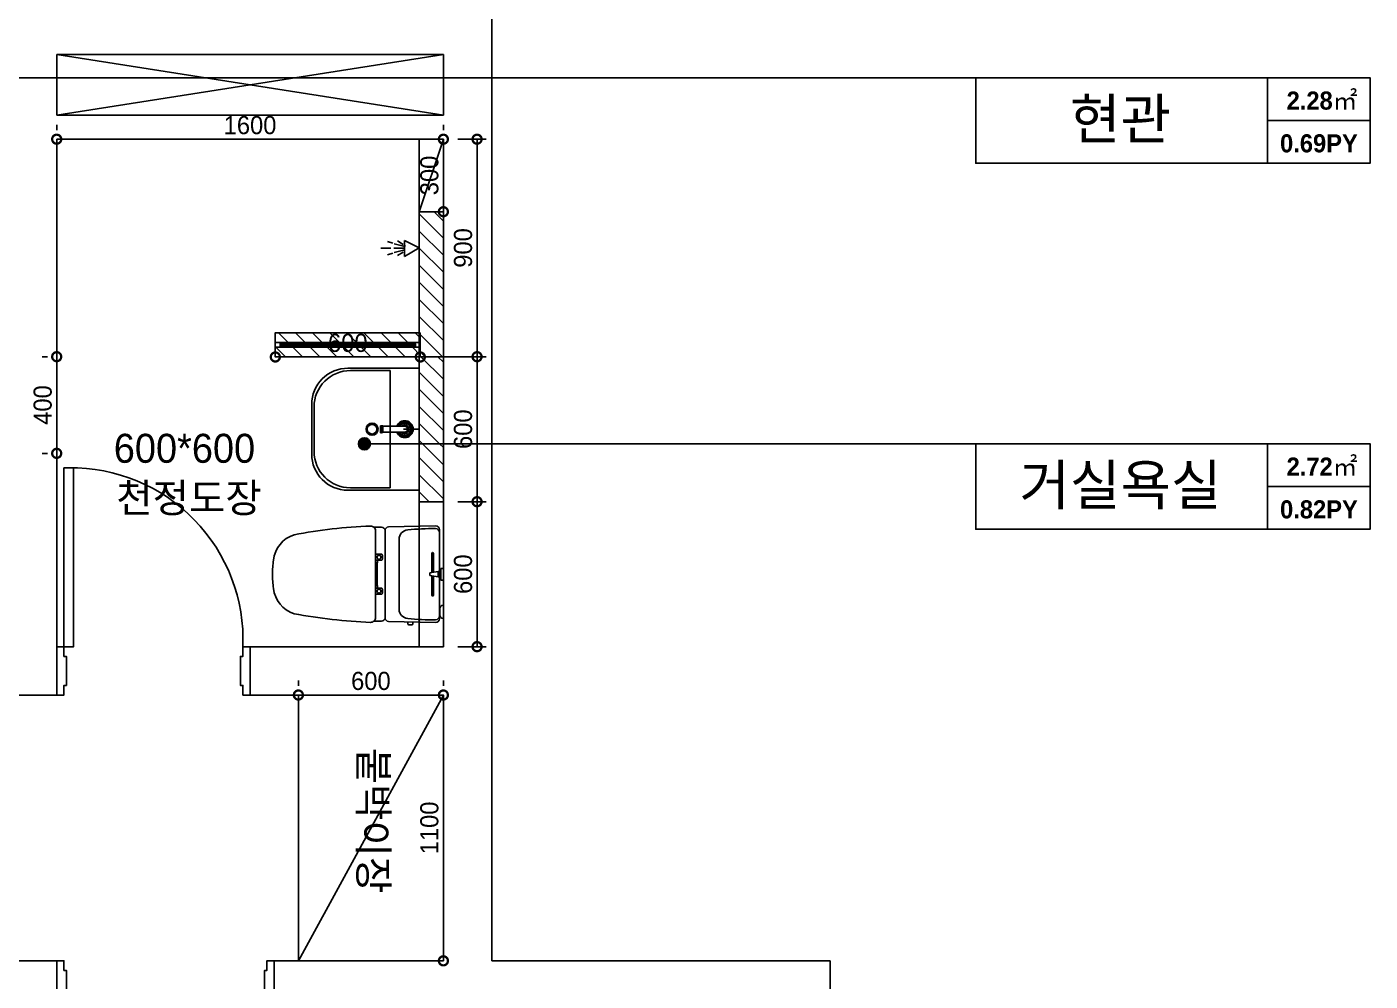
# Model space of a CAD drawing. Header units: inches. Extents: x -63256 to 33689, y -34490 to 100230.
# Drawn here: x -18937 to -13378, y 6450 to 10399 of the extents above; entities that cross this region are included whole.
import ezdxf
from ezdxf.enums import TextEntityAlignment as Align

# ---------------------------------------------------------------- set-up
doc = ezdxf.new("R2010")
doc.units = ezdxf.units.IN
doc.header["$LTSCALE"] = 100
doc.header["$MEASUREMENT"] = 0
doc.linetypes.add('HIDDEN', pattern=[0.375, 0.25, -0.125])
for name, color, linetype in [('0-ELC TEXT', 7, 'Continuous'), ('03-TEXT', 3, 'Continuous'), ('03-WAL NEW', 3, 'Continuous'), ('06-FUR', 6, 'Continuous'), ('07-DIM WAL', 5, 'Continuous'), ('BATH', 5, 'Continuous'), ('CO-BATH', 6, 'Continuous'), ('CO-DO-FR', 7, 'Continuous'), ('CO-DOOR', 8, 'Continuous'), ('FIN', 2, 'Continuous'), ('HL', 6, 'HIDDEN'), ('TOILET-1', 6, 'Continuous'), ('도면층2', 2, 'Continuous'), ('욕실마감선', 4, 'Continuous')]:
    doc.layers.add(name, color=color, linetype=linetype)
doc.styles.add('넥슨고딕', font='')
doc.styles.add('스타일1', font='')
doc.styles.add('코레일둥고', font='')
doc.styles.get('넥슨고딕').set_extended_font_data('NEXON Lv1 Gothic Bold', bold=True)
doc.styles.get('스타일1').set_extended_font_data('HYwulM')
doc.styles.get('코레일둥고').set_extended_font_data('Korail Round Gothic Medium')
doc.dimstyles.new('30', dxfattribs={"dimscale": 30, "dimtxt": 2.5, "dimasz": 2.5, "dimexe": 1.25, "dimexo": 2, "dimtad": 1, "dimdec": 0, "dimtxsty": '스타일1', "dimblk": 'DOTSMALL', "dimcen": 2.5, "dimclrd": 1, "dimclre": 1, "dimclrt": 2, "dimadec": 0, "dimazin": 0, "dimtfac": 1, "dimtix": 1, "dimtmove": 0, "dimatfit": 3, "dimldrblk": 'DOTSMALL', "dimfxl": 1.25, "dimarcsym": 0})
pattern_1 = [(135, (72584.06, -222330.68), (-35.355339, -35.355339), [])]
pattern_2 = [(135, (0, 0), (-35.35534, -35.35534), [])]
pattern_3 = [(315, (-117405.856, 239386.757), (35.355339, 35.355339), [])]

# ---------------------------------------------------------------- blocks, each defined once
blk = doc.blocks.new('vuidauseh')
at = {"color": 1}
for p, q in [((-46294.5, 10033.6), (-44694.5, 10283.6)), ((-44694.5, 10033.6), (-46294.5, 10283.6))]:
    blk.add_line(p, q, dxfattribs=at)
at = {"layer": '도면층2'}
for p, q in [((-44494.5, 10583.6), (-44494.5, 6533.6)), ((-46294.5, 10033.6), (-46294.5, 10283.6)), ((-46294.5, 10283.6), (-44694.5, 10283.6)), ((-44694.5, 10283.6), (-44694.5, 10033.6)), ((-46294.5, 10033.6), (-44694.5, 10033.6)), ((-46294.5, 7833.6), (-46294.5, 9933.6)), ((-46294.5, 9933.6), (-44694.5, 9933.6)), ((-44694.5, 9933.6), (-44694.5, 7833.6)), ((-46294.5, 7833.6), (-46294.5, 7633.6)), ((-44694.5, 7833.6), (-45494.3, 7833.6)), ((-45494.3, 7833.6), (-45494.3, 7633.6)), ((-46294.5, 7633.6), (-46494.5, 7633.6)), ((-44694.5, 7633.6), (-45494.3, 7633.6)), ((-44694.5, 7633.6), (-44694.5, 6533.6)), ((-46494.5, 6533.6), (-46294.5, 6533.6)), ((-46294.5, 6333.6), (-46294.5, 6533.6)), ((-45394.5, 6533.6), (-44694.5, 6533.6)), ((-45394.5, 6333.6), (-45394.5, 6533.6)), ((-44494.5, 6533.6), (-43094.5, 6533.6)), ((-43094.5, 6533.6), (-43094.5, 3083.6))]:
    blk.add_line(p, q, dxfattribs=at)
blk = doc.blocks.new('_DOTSMALL')
at = {"color": 0, "linetype": 'ByBlock', "const_width": 0.5}
blk.add_lwpolyline([(-0.0625, 0, 1), (0.0625, 0, 1)], format="xyb", close=True, dxfattribs=at)
blk = doc.blocks.new('*D33')
at = {"layer": '07-DIM WAL', "color": 1, "lineweight": -2, "transparency": 16777216}
for p, q in [((-17813.2, 7693.6), (-17813.2, 7671.1)), ((-17213.2, 7693.6), (-17213.2, 7671.1)), ((-17813.2, 7633.6), (-17213.2, 7633.6))]:
    blk.add_line(p, q, dxfattribs=at)
at = {"layer": 'Defpoints', "color": 0, "transparency": 16777216}
for p in [(-17813.2, 7633.6), (-17213.2, 7633.6), (-17213.2, 7633.6)]:
    blk.add_point(p, dxfattribs=at)
at = {"layer": '07-DIM WAL', "color": 1, "lineweight": -2, "transparency": 16777216, "xscale": 75, "yscale": 75, "zscale": 75, "rotation": 180}
blk.add_blockref('_DOTSMALL', (-17813.2, 7633.6), dxfattribs=at)
at = {"layer": '07-DIM WAL', "color": 1, "lineweight": -2, "transparency": 16777216, "xscale": 75, "yscale": 75, "zscale": 75}
blk.add_blockref('_DOTSMALL', (-17213.2, 7633.6), dxfattribs=at)
at = {"layer": '07-DIM WAL', "color": 2, "transparency": 16777216, "insert": (-17513.2, 7691.4), "char_height": 75, "attachment_point": 5, "style": '스타일1'}
blk.add_mtext('600', dxfattribs=at)
blk = doc.blocks.new('*D34')
at = {"layer": '07-DIM WAL', "color": 1, "lineweight": -2, "transparency": 16777216}
for p, q in [((-17273.2, 7633.6), (-17250.7, 7633.6)), ((-17213.2, 7633.6), (-17213.2, 6533.6)), ((-17273.2, 6533.6), (-17250.7, 6533.6))]:
    blk.add_line(p, q, dxfattribs=at)
at = {"layer": 'Defpoints', "color": 0, "transparency": 16777216}
for p in [(-17213.2, 7633.6), (-17213.2, 6533.6), (-17213.2, 6533.6)]:
    blk.add_point(p, dxfattribs=at)
at = {"layer": '07-DIM WAL', "color": 1, "lineweight": -2, "transparency": 16777216, "xscale": 75, "yscale": 75, "zscale": 75}
for p, rotation in [((-17213.2, 7633.6), 90), ((-17213.2, 6533.6), 270)]:
    blk.add_blockref('_DOTSMALL', p, dxfattribs=dict(at, rotation=rotation))
at = {"layer": '07-DIM WAL', "color": 2, "transparency": 16777216, "insert": (-17270.9, 7083.6), "char_height": 75, "attachment_point": 5, "rotation": 90, "style": '스타일1'}
blk.add_mtext('1100', dxfattribs=at)
blk = doc.blocks.new('A$C4B2D31F0')
at = {"layer": 'FIN', "color": 4}
for p, q in [((185, 690.9), (20.4, 690.9)), ((37.2, 692.3), (24.7, 692.3)), ((37.2, 692.3), (49.7, 692.3)), ((200.9, 690.9), (365.5, 690.9)), ((47.7, 523.7), (192.9, 523.7)), ((338.2, 523.7), (192.9, 523.7)), ((12.6, 465.9), (192.9, 465.9)), ((373.3, 465.9), (192.9, 465.9)), ((192.9, 426.6), (13.7, 426.6)), ((192.9, 426.6), (372.2, 426.6))]:
    blk.add_line(p, q, dxfattribs=at)
for points in [[(20.4, 690.9), (7.9, 690.9, 0.421209), (-7.1, 675.5), (-2.4, 480.5, 0.001659)], [(365.5, 690.9), (378, 690.9, -0.421209), (392.9, 675.5), (388.3, 480.5, -0.001659)], [(12.6, 465.9, 0.371724), (-1.8, 451.2, 0.003515), (-1, 420.3, 0.320541)], [(373.3, 465.9, -0.371724), (387.7, 451.2, -0.003515), (386.9, 420.3, -0.320541)]]:
    blk.add_lwpolyline(points, format="xyb", dxfattribs=at)
for centre, radius, start, end in [((1004.3, 663.1), 1000, 179.3116, 185.9437), ((20.4, 674.9), 16, 90, 179.3116), ((24.7, 707.3), 15, 180, 270), ((49.7, 707.3), 15, 270, 0), ((365.5, 674.9), 16, 0.6884, 90), ((-618.4, 663.1), 1000, 354.0563, 0.6884), ((49.4, 563.7), 40, 185.9437, 267.5129), ((336.5, 563.7), 40, 272.4871, 354.0563), ((12.6, 480.9), 15, 181.3651, 270), ((373.3, 480.9), 15, 270, 358.6349), ((13.7, 406.6), 20, 90, 182.3333), ((2197.7, 495.6), 2205.9, 182.3333, 190.6081), ((-1811.8, 495.6), 2205.9, 349.3919, 357.6667), ((372.2, 406.6), 20, 357.6667, 90), ((148.7, 128.9), 125.5, 198.2964, 263.4241), ((237.2, 128.9), 125.5, 276.5759, 341.7036), ((192.9, 405.9), 405.9, 261.6993, 270), ((192.9, 405.9), 405.9, 270, 278.3007)]:
    blk.add_arc(centre, radius, start, end, dxfattribs=at)
at = {"layer": 'HL', "linetype": 'Continuous'}
for p, q in [((168.9, 697.3), (168.9, 707.3)), ((168.9, 697.3), (216.9, 697.3)), ((186, 692.5), (180.6, 697.3)), ((181.6, 685.5), (186, 692.5)), ((187, 651.2), (181.6, 685.5)), ((181.6, 685.5), (204.3, 685.5)), ((186, 692.5), (199.9, 692.5)), ((198.9, 651.2), (204.3, 685.5)), ((199.9, 692.5), (205.3, 697.3)), ((204.3, 685.5), (199.9, 692.5)), ((216.9, 697.3), (216.9, 707.3)), ((106.4, 666.3), (184.4, 666.3)), ((106.4, 659.3), (185.5, 659.3)), ((187, 651.2), (198.9, 651.2)), ((200.4, 659.3), (279.4, 659.3)), ((201.4, 666.3), (279.4, 666.3)), ((-16, 576.9), (-16, 564.8)), ((-12, 580.9), (-4.8, 580.9)), ((-12, 560.8), (-4.3, 560.8)), ((192.9, 433.7), (146.6, 433.7)), ((192.9, 433.7), (239.3, 433.7))]:
    blk.add_line(p, q, dxfattribs=at)
for points in [[(110.4, 426.6), (110.4, 450.8, -0.414214), (114.4, 454.8), (130.9, 454.8, -0.414214), (134.9, 450.8), (134.9, 435.2), (134.9, 426.6)], [(275.5, 426.6), (275.5, 450.8, 0.414214), (271.5, 454.8), (255, 454.8, 0.414214), (251, 450.8), (251, 435.2), (251, 426.6)], [(134.9, 435.2), (144.6, 435.2, -0.414214), (146.6, 433.2), (146.6, 426.6)], [(251, 435.2), (241.3, 435.2, 0.414214), (239.3, 433.2), (239.3, 426.6)]]:
    blk.add_lwpolyline(points, format="xyb", dxfattribs=at)
for centre in [(122.9, 440.9), (262.9, 440.9)]:
    blk.add_circle(centre, 8, dxfattribs=at)
for centre, radius, start, end in [((106.4, 662.8), 3.5, 90, 270), ((279.4, 662.8), 3.5, 270, 90), ((-12, 576.9), 4, 90, 180), ((-12, 564.8), 4, 180, 270)]:
    blk.add_arc(centre, radius, start, end, dxfattribs=at)
blk = doc.blocks.new('B-003')
blk.add_line((0, 0), (0, -65))
at = {"layer": 'CO-BATH'}
for p, q in [((-252.5, 0), (-252.5, -295)), ((252.5, 0), (-252.5, 0)), ((252.5, -295), (252.5, 0)), ((-102.5, -445), (102.5, -445))]:
    blk.add_line(p, q, dxfattribs=at)
at = {"layer": 'CO-BATH', "color": 8}
for p, q in [((-12.5, -60), (-12.5, -150.5)), ((12.5, -60), (12.5, -150.5)), ((-242.5, -120), (-242.5, -285)), ((242.5, -120), (-242.5, -120)), ((-14.5, -155.5), (-14.5, -160.5)), ((-14.5, -160.5), (14.5, -160.5)), ((-13.5, -150.5), (-13.5, -155.5)), ((13.5, -150.5), (13.5, -155.5)), ((14.5, -155.5), (14.5, -160.5)), ((242.5, -285), (242.5, -120)), ((-92.5, -435), (92.5, -435))]:
    blk.add_line(p, q, dxfattribs=at)
at = {"layer": 'CO-BATH', "color": 251}
for p, q in [((-14.5, -155.5), (14.5, -155.5)), ((-13.5, -150.5), (13.5, -150.5))]:
    blk.add_line(p, q, dxfattribs=at)
at = {"layer": 'CO-BATH', "color": 8}
blk.add_circle((0, -195), 25, dxfattribs=at)
at = {"layer": 'CO-BATH', "color": 251}
blk.add_circle((0, -195), 20, dxfattribs=at)
at = {"layer": 'CO-BATH', "color": 8}
for centre, radius, start, end in [((0, -60), 35, 290.9248, 249.0751), ((0, -60), 12.5, 360, 180), ((-92.5, -285), 150, 180, 270), ((92.5, -285), 150, 270, 0)]:
    blk.add_arc(centre, radius, start, end, dxfattribs=at)
at = {"layer": 'CO-BATH', "color": 251}
for radius, start, end in [(30, 294.6243, 245.3757), (25, 300, 240), (18, 313.9829, 226.017)]:
    blk.add_arc((0, -60), radius, start, end, dxfattribs=at)
at = {"layer": 'CO-BATH'}
for centre, start, end in [((-102.5, -295), 180, 270), ((102.5, -295), 270, 0)]:
    blk.add_arc(centre, 150, start, end, dxfattribs=at)
blk = doc.blocks.new('*D55')
at = {"layer": '07-DIM WAL', "color": 1, "lineweight": -2, "transparency": 16777216}
for p, q in [((-18813.2, 9993.6), (-18813.2, 9971.1)), ((-17213.2, 9993.6), (-17213.2, 9971.1)), ((-18813.2, 9933.6), (-17213.2, 9933.6))]:
    blk.add_line(p, q, dxfattribs=at)
at = {"layer": 'Defpoints', "color": 0, "transparency": 16777216}
for p in [(-18813.2, 9933.6), (-17213.2, 9933.6), (-17213.2, 9933.6)]:
    blk.add_point(p, dxfattribs=at)
at = {"layer": '07-DIM WAL', "color": 1, "lineweight": -2, "transparency": 16777216, "xscale": 75, "yscale": 75, "zscale": 75, "rotation": 180}
blk.add_blockref('_DOTSMALL', (-18813.2, 9933.6), dxfattribs=at)
at = {"layer": '07-DIM WAL', "color": 1, "lineweight": -2, "transparency": 16777216, "xscale": 75, "yscale": 75, "zscale": 75}
blk.add_blockref('_DOTSMALL', (-17213.2, 9933.6), dxfattribs=at)
at = {"layer": '07-DIM WAL', "color": 2, "transparency": 16777216, "insert": (-18013.2, 9991.4), "char_height": 75, "attachment_point": 5, "style": '스타일1'}
blk.add_mtext('1600', dxfattribs=at)
blk = doc.blocks.new('*D70')
at = {"layer": '07-DIM WAL', "color": 1, "lineweight": -2, "transparency": 16777216}
for p, q in [((-17153.2, 9933.6), (-17036.3, 9933.6)), ((-17073.8, 9933.6), (-17073.8, 9033.6)), ((-17253.2, 9033.6), (-17036.3, 9033.6))]:
    blk.add_line(p, q, dxfattribs=at)
at = {"layer": 'Defpoints', "color": 0, "transparency": 16777216}
for p in [(-17213.2, 9933.6), (-17313.2, 9033.6), (-17073.8, 9033.6)]:
    blk.add_point(p, dxfattribs=at)
at = {"layer": '07-DIM WAL', "color": 1, "lineweight": -2, "transparency": 16777216, "xscale": 75, "yscale": 75, "zscale": 75}
for p, rotation in [((-17073.8, 9933.6), 90), ((-17073.8, 9033.6), 270)]:
    blk.add_blockref('_DOTSMALL', p, dxfattribs=dict(at, rotation=rotation))
at = {"layer": '07-DIM WAL', "color": 2, "transparency": 16777216, "insert": (-17131.6, 9483.6), "char_height": 75, "attachment_point": 5, "rotation": 90, "style": '스타일1'}
blk.add_mtext('900', dxfattribs=at)
blk = doc.blocks.new('*D71')
at = {"layer": '07-DIM WAL', "color": 1, "lineweight": -2, "transparency": 16777216}
for p, q in [((-17153.2, 9033.6), (-17036.3, 9033.6)), ((-17073.8, 9033.6), (-17073.8, 8433.6)), ((-17153.2, 8433.6), (-17036.3, 8433.6))]:
    blk.add_line(p, q, dxfattribs=at)
at = {"layer": 'Defpoints', "color": 0, "transparency": 16777216}
for p in [(-17213.2, 9033.6), (-17213.2, 8433.6), (-17073.8, 8433.6)]:
    blk.add_point(p, dxfattribs=at)
at = {"layer": '07-DIM WAL', "color": 1, "lineweight": -2, "transparency": 16777216, "xscale": 75, "yscale": 75, "zscale": 75}
for p, rotation in [((-17073.8, 9033.6), 90), ((-17073.8, 8433.6), 270)]:
    blk.add_blockref('_DOTSMALL', p, dxfattribs=dict(at, rotation=rotation))
at = {"layer": '07-DIM WAL', "color": 2, "transparency": 16777216, "insert": (-17131.6, 8733.6), "char_height": 75, "attachment_point": 5, "rotation": 90, "style": '스타일1'}
blk.add_mtext('600', dxfattribs=at)
blk = doc.blocks.new('*D72')
at = {"layer": '07-DIM WAL', "color": 1, "lineweight": -2, "transparency": 16777216}
for p, q in [((-17153.2, 8433.6), (-17036.3, 8433.6)), ((-17073.8, 8433.6), (-17073.8, 7833.6)), ((-17153.2, 7833.6), (-17036.3, 7833.6))]:
    blk.add_line(p, q, dxfattribs=at)
at = {"layer": 'Defpoints', "color": 0, "transparency": 16777216}
for p in [(-17213.2, 8433.6), (-17213.2, 7833.6), (-17073.8, 7833.6)]:
    blk.add_point(p, dxfattribs=at)
at = {"layer": '07-DIM WAL', "color": 1, "lineweight": -2, "transparency": 16777216, "xscale": 75, "yscale": 75, "zscale": 75}
for p, rotation in [((-17073.8, 8433.6), 90), ((-17073.8, 7833.6), 270)]:
    blk.add_blockref('_DOTSMALL', p, dxfattribs=dict(at, rotation=rotation))
at = {"layer": '07-DIM WAL', "color": 2, "transparency": 16777216, "insert": (-17131.6, 8133.6), "char_height": 75, "attachment_point": 5, "rotation": 90, "style": '스타일1'}
blk.add_mtext('600', dxfattribs=at)
blk = doc.blocks.new('AC-8')
at = {"layer": 'BATH'}
for p, q in [((-50.8, 54), (-0.1, 142.7)), ((-0.1, 142.7), (45.4, 54)), ((45.4, 54), (-50.8, 54)), ((-24.7, 46.5), (-46.3, 12.2)), ((-13.5, 47.3), (-27.7, -7.9)), ((-1.6, 49.5), (-1.6, -10.8)), ((10.4, 47.3), (24.5, -7.9)), ((21.6, 46.5), (43.2, 12.2)), ((-31.4, -16.2), (-41.1, -49)), ((-1.6, -27.3), (-1.6, -88.5)), ((28.3, -16.2), (38, -49))]:
    blk.add_line(p, q, dxfattribs=at)
blk = doc.blocks.new('A$C1AC25B95')
at = {"layer": '욕실마감선', "color": 8}
for p, q in [((28.3, 72.3), (28.3, 75)), ((53.3, 73.7), (53.3, 75))]:
    blk.add_line(p, q, dxfattribs=at)
at = {"layer": 'TOILET-1', "linetype": 'Continuous', "xscale": 0.873786407766195, "yscale": 0.873786407766195, "zscale": 0.873786407766195, "rotation": 180}
blk.add_blockref('AC-8', (39.7, 124.7), dxfattribs=at)
blk = doc.blocks.new('*D150')
at = {"layer": '07-DIM WAL', "color": 1, "lineweight": -2, "transparency": 16777216}
for p, q in [((-17273.2, 9933.6), (-17250.7, 9933.6)), ((-17213.2, 9933.6), (-17213.2, 9633.6)), ((-17273.2, 9633.6), (-17250.7, 9633.6))]:
    blk.add_line(p, q, dxfattribs=at)
at = {"layer": 'Defpoints', "color": 0, "transparency": 16777216}
for p in [(-17213.2, 9933.6), (-17213.2, 9633.6), (-17213.2, 9633.6)]:
    blk.add_point(p, dxfattribs=at)
at = {"layer": '07-DIM WAL', "color": 1, "lineweight": -2, "transparency": 16777216, "xscale": 75, "yscale": 75, "zscale": 75}
for p, rotation in [((-17213.2, 9933.6), 90), ((-17213.2, 9633.6), 270)]:
    blk.add_blockref('_DOTSMALL', p, dxfattribs=dict(at, rotation=rotation))
at = {"layer": '07-DIM WAL', "color": 2, "transparency": 16777216, "insert": (-17270.9, 9783.6), "char_height": 75, "attachment_point": 5, "rotation": 90, "style": '스타일1'}
blk.add_mtext('300', dxfattribs=at)
blk = doc.blocks.new('*D151')
at = {"layer": '07-DIM WAL', "color": 1, "lineweight": -2, "transparency": 16777216}
for p, q in [((-18873.2, 9033.6), (-18850.7, 9033.6)), ((-18813.2, 9033.6), (-18813.2, 8633.6)), ((-18873.2, 8633.6), (-18850.7, 8633.6))]:
    blk.add_line(p, q, dxfattribs=at)
at = {"layer": 'Defpoints', "color": 0, "transparency": 16777216}
for p in [(-18813.2, 9033.6), (-18813.2, 8633.6), (-18813.2, 8633.6)]:
    blk.add_point(p, dxfattribs=at)
at = {"layer": '07-DIM WAL', "color": 1, "lineweight": -2, "transparency": 16777216, "xscale": 75, "yscale": 75, "zscale": 75}
for p, rotation in [((-18813.2, 9033.6), 90), ((-18813.2, 8633.6), 270)]:
    blk.add_blockref('_DOTSMALL', p, dxfattribs=dict(at, rotation=rotation))
at = {"layer": '07-DIM WAL', "color": 2, "transparency": 16777216, "insert": (-18870.9, 8833.6), "char_height": 75, "attachment_point": 5, "rotation": 90, "style": '스타일1'}
blk.add_mtext('400', dxfattribs=at)
blk = doc.blocks.new('*D228')
at = {"layer": '07-DIM WAL', "color": 1, "lineweight": -2, "transparency": 16777216}
for p, q in [((-17908.6, 9092.5), (-17908.6, 9070)), ((-17308.6, 9092.5), (-17308.6, 9070)), ((-17308.6, 9032.5), (-17908.6, 9032.5))]:
    blk.add_line(p, q, dxfattribs=at)
at = {"layer": 'Defpoints', "color": 0, "transparency": 16777216}
for p in [(-17908.6, 9032.5), (-17908.6, 9032.5), (-17308.6, 9032.5)]:
    blk.add_point(p, dxfattribs=at)
at = {"layer": '07-DIM WAL', "color": 1, "lineweight": -2, "transparency": 16777216, "xscale": 75, "yscale": 75, "zscale": 75, "rotation": 180}
blk.add_blockref('_DOTSMALL', (-17908.6, 9032.5), dxfattribs=at)
at = {"layer": '07-DIM WAL', "color": 1, "lineweight": -2, "transparency": 16777216, "xscale": 75, "yscale": 75, "zscale": 75}
blk.add_blockref('_DOTSMALL', (-17308.6, 9032.5), dxfattribs=at)
at = {"layer": '07-DIM WAL', "color": 2, "transparency": 16777216, "insert": (-17608.6, 9090.3), "char_height": 75, "attachment_point": 5, "style": '스타일1'}
blk.add_mtext('600', dxfattribs=at)

msp = doc.modelspace()

# ---------------------------------------------------------------- hatches: boundary and pattern name
at = {"layer": '0-ELC TEXT'}
h = msp.add_hatch(color=256, dxfattribs=at)
h.dxf.hatch_style = 1
edge = h.paths.add_edge_path()
edge.add_arc((-17540.1, 8673.1), 25, -270, 90, ccw=False)
at = {"layer": '03-WAL NEW'}
h = msp.add_hatch(dxfattribs=at)
h.set_pattern_fill('_USER', color=256, scale=50, angle=135, style=0, pattern_type=0)
h.set_pattern_definition(pattern_1)
h.paths.add_polyline_path([(-17347.4, 9674.8), (-17347.4, 9892.4), (-17194.4, 9892.4), (-17194.4, 9674.8)], flags=9)
h = msp.add_hatch(dxfattribs=at)
h.set_pattern_fill('_USER', color=256, scale=50, angle=135, style=0, pattern_type=0)
h.set_pattern_definition(pattern_1)
h.paths.add_polyline_path([(-17213.2, 9033.6), (-17213.2, 9633.6), (-17313.2, 9633.6), (-17313.2, 9033.6)])
h = msp.add_hatch(dxfattribs=at)
h.set_pattern_fill('_USER', color=256, scale=50, angle=135, pattern_type=0)
h.set_pattern_definition(pattern_1)
h.paths.add_polyline_path([(-17208.1, 9374.4), (-17208.1, 9592.8), (-17055, 9592.8), (-17055, 9374.4)], flags=9)
h = msp.add_hatch(dxfattribs=at)
h.set_pattern_fill('_USER', color=8, scale=50, angle=315, pattern_type=0)
h.set_pattern_definition(pattern_3)
h.paths.add_polyline_path([(-17908.6, 9132.5), (-17908.6, 9092.5), (-17338.6, 9092.5), (-17308.6, 9092.5), (-17308.6, 9132.5)])
h = msp.add_hatch(dxfattribs=at)
h.set_pattern_fill('_USER', color=8, scale=50, angle=315, pattern_type=0)
h.set_pattern_definition(pattern_3)
h.paths.add_polyline_path([(-17908.6, 9072.5), (-17908.6, 9032.5), (-17308.6, 9032.5), (-17308.6, 9072.5), (-17338.6, 9072.5)])
h = msp.add_hatch(dxfattribs=at)
h.set_pattern_fill('_USER', color=8, scale=50, angle=135, style=0, pattern_type=0)
h.set_pattern_definition(pattern_2)
h.paths.add_polyline_path([(-17213.2, 8673.1), (-17213.2, 9033.6), (-17313.2, 9033.6), (-17313.2, 8673.1)])
h = msp.add_hatch(dxfattribs=at)
h.set_pattern_fill('_USER', color=256, scale=50, angle=135, style=0, pattern_type=0)
h.set_pattern_definition(pattern_1)
h.paths.add_polyline_path([(-17208.1, 8624.4), (-17208.1, 8842.8), (-17055, 8842.8), (-17055, 8624.4)], flags=9)
h = msp.add_hatch(dxfattribs=at)
h.set_pattern_fill('_USER', color=8, scale=50, angle=135, style=0, pattern_type=0)
h.set_pattern_definition(pattern_2)
h.paths.add_polyline_path([(-17213.2, 8433.6), (-17213.2, 8673.1), (-17313.2, 8673.1), (-17313.2, 8433.6)])
at = {"layer": '07-DIM WAL'}
h = msp.add_hatch(dxfattribs=at)
h.set_pattern_fill('_USER', color=256, scale=50, angle=135, pattern_type=0)
h.set_pattern_definition(pattern_2)
h.paths.add_polyline_path([(-18150.4, 10067.9), (-17875.9, 10067.9), (-17875.9, 9914.8), (-18150.4, 9914.8)], flags=9)
h = msp.add_hatch(dxfattribs=at)
h.set_pattern_fill('_USER', color=256, scale=50, angle=135, style=0, pattern_type=0)
h.set_pattern_definition(pattern_2)
h.paths.add_polyline_path([(-18415.3, 9384.8), (-18415.3, 9612.3), (-17717.5, 9612.3), (-17717.5, 9384.8)], flags=9)
h = msp.add_hatch(dxfattribs=at)
h.set_pattern_fill('_USER', color=256, scale=50, angle=135, style=0, pattern_type=0)
h.set_pattern_definition(pattern_2)
h.paths.add_polyline_path([(-17208.1, 9374.4), (-17208.1, 9592.8), (-17055, 9592.8), (-17055, 9374.4)], flags=9)
h = msp.add_hatch(dxfattribs=at)
h.set_pattern_fill('_USER', color=256, scale=50, angle=135, style=0, pattern_type=0)
h.set_pattern_definition(pattern_2)
h.paths.add_polyline_path([(-17208.1, 8624.4), (-17208.1, 8842.8), (-17055, 8842.8), (-17055, 8624.4)], flags=9)
h = msp.add_hatch(dxfattribs=at)
h.set_pattern_fill('_USER', color=256, scale=50, angle=135, style=0, pattern_type=0)
h.set_pattern_definition(pattern_2)
h.paths.add_polyline_path([(-17208.1, 8024.4), (-17208.1, 8242.8), (-17055, 8242.8), (-17055, 8024.4)], flags=9)

# ---------------------------------------------------------------- linework, layer by layer
at = {"layer": '0-ELC TEXT'}
for p, q in [((-15010.4, 10187.8), (-19348.1, 10187.8)), ((-13803.2, 9834.1), (-13803.2, 10187.8)), ((-13803.2, 10010.9), (-13378.5, 10010.9)), ((-15010.4, 8673.1), (-17540.1, 8673.1)), ((-13803.2, 8319.3), (-13803.2, 8673.1)), ((-13803.2, 8496.2), (-13378.5, 8496.2))]:
    msp.add_line(p, q, dxfattribs=at)
for points in [[(-15010.4, 10187.8), (-13378.5, 10187.8), (-13378.5, 9834.1), (-15010.4, 9834.1)], [(-15010.4, 8673.1), (-13378.5, 8673.1), (-13378.5, 8319.3), (-15010.4, 8319.3)]]:
    msp.add_lwpolyline(points, close=True, dxfattribs=at)
msp.add_circle((-17540.1, 8673.1), 25, dxfattribs=at)
at = {"layer": '03-WAL NEW'}
for p, q in [((-17313.2, 9033.6), (-17213.2, 9033.6)), ((-17313.2, 8433.6), (-17313.2, 7833.6)), ((-17313.2, 8433.6), (-17213.2, 8433.6))]:
    msp.add_line(p, q, dxfattribs=at)
for points in [[(-17313.2, 8433.6), (-17213.2, 8433.6), (-17213.2, 9633.6), (-17313.2, 9633.6)], [(-17308.6, 9132.5), (-17908.6, 9132.5), (-17908.6, 9032.5), (-17308.6, 9032.5)]]:
    msp.add_lwpolyline(points, close=True, dxfattribs=at)
at = {"layer": '06-FUR'}
msp.add_line((-17213.2, 9933.6), (-17313.2, 9633.6), dxfattribs=at)
msp.add_lwpolyline([(-17313.2, 9633.6), (-17213.2, 9633.6), (-17213.2, 9933.6), (-17313.2, 9933.6)], close=True, dxfattribs=at)
msp.add_lwpolyline([(-17813.2, 6533.6), (-17213.2, 6533.6), (-17213.2, 7633.6), (-17813.2, 7633.6), (-17813.2, 6533.6), (-17213.2, 7633.6)], dxfattribs=at)
at = {"layer": 'CO-BATH'}
for p, q in [((-17328.6, 9085), (-17888.6, 9085)), ((-17328.6, 9080), (-17888.6, 9080))]:
    msp.add_line(p, q, dxfattribs=at)
at = {"layer": 'CO-BATH', "color": 8}
msp.add_lwpolyline([(-17308.6, 9092.5), (-17308.6, 9072.5), (-17908.6, 9072.5), (-17908.6, 9092.5)], close=True, dxfattribs=at)
at = {"layer": 'CO-BATH'}
for points in [[(-17908.6, 9092.5), (-17878.6, 9092.5), (-17878.6, 9087.5), (-17888.6, 9087.5), (-17888.6, 9077.5), (-17878.6, 9077.5), (-17878.6, 9072.5), (-17908.6, 9072.5)], [(-17308.6, 9092.5), (-17338.6, 9092.5), (-17338.6, 9087.5), (-17328.6, 9087.5), (-17328.6, 9077.5), (-17338.6, 9077.5), (-17338.6, 9072.5), (-17308.6, 9072.5)]]:
    msp.add_lwpolyline(points, close=True, dxfattribs=at)
at = {"layer": 'CO-DO-FR'}
for points in [[(-18813.2, 7833.6), (-18813.2, 7633.6), (-18783.2, 7633.6), (-18783.2, 7673.6), (-18773.2, 7673.6), (-18773.2, 7793.6), (-18783.2, 7793.6), (-18783.2, 7833.6), (-18813.2, 7833.6)], [(-18012.9, 7833.6), (-18012.9, 7633.6), (-18042.9, 7633.6), (-18042.9, 7673.6), (-18052.9, 7673.6), (-18052.9, 7793.6), (-18042.9, 7793.6), (-18042.9, 7833.6), (-18012.9, 7833.6)], [(-18813.2, 6333.6), (-18813.2, 6533.6), (-18783.2, 6533.6), (-18783.2, 6493.6), (-18773.2, 6493.6), (-18773.2, 6373.6), (-18783.2, 6373.6), (-18783.2, 6333.6), (-18813.2, 6333.6)], [(-17913.2, 6333.6), (-17913.2, 6533.6), (-17943.2, 6533.6), (-17943.2, 6493.6), (-17953.2, 6493.6), (-17953.2, 6373.6), (-17943.2, 6373.6), (-17943.2, 6333.6), (-17913.2, 6333.6)]]:
    msp.add_lwpolyline(points, close=True, dxfattribs=at)
at = {"layer": 'CO-DOOR'}
msp.add_lwpolyline([(-18743.2, 8573.6), (-18743.2, 7833.6), (-18783.2, 7833.6), (-18783.2, 8573.6)], close=True, dxfattribs=at)
msp.add_arc((-18753.2, 7862.8), 710.9, 357.6458, 90.806, dxfattribs=at)

# ---------------------------------------------------------------- block references
msp.add_blockref('vuidauseh', (27481.3, 0))
at = {"layer": '06-FUR', "xscale": -0.7874015748031495, "yscale": 0.7874015748031495, "zscale": 0.7874015748031495, "rotation": 89.99999999999993}
msp.add_blockref('A$C1AC25B95', (-17313.2, 9514.9), dxfattribs=at)
at = {"layer": '07-DIM WAL', "xscale": -1, "rotation": 270}
msp.add_blockref('B-003', (-17313.2, 8733.6), dxfattribs=at)
at = {"layer": 'TOILET-1', "xscale": -1, "rotation": 270}
msp.add_blockref('A$C4B2D31F0', (-17920.5, 7940.6), dxfattribs=at)

# ---------------------------------------------------------------- texts
at = {"layer": '0-ELC TEXT', "style": '코레일둥고'}
for s, p in [('600*600', (-18577, 8594.6)), ('천정도장', (-18567, 8389.2))]:
    msp.add_text(s, height=120, dxfattribs=at).set_placement(p)
msp.add_text('붙박이장', height=120, rotation=270, dxfattribs=at).set_placement((-17562.7, 7415.6))
at = {"layer": '03-TEXT'}
for s, height, style, p in [('현관', 166.67, '코레일둥고', (-14411.7, 9934.4)), ('2.28㎡', 75, '넥슨고딕', (-13577.5, 10056)), ('0.69PY', 75, '넥슨고딕', (-13590.3, 9879.1)), ('2.72㎡', 75, '넥슨고딕', (-13577.5, 8541.3)), ('거실욕실', 166.67, '코레일둥고', (-14411.7, 8419.6)), ('0.82PY', 75, '넥슨고딕', (-13590.3, 8364.4))]:
    msp.add_text(s, height=height, dxfattribs=dict(at, style=style)).set_placement(p, align=Align.CENTER)

# ---------------------------------------------------------------- dimensions: what is measured, and where the dimension line sits
at = {"layer": '07-DIM WAL'}
dim = msp.add_linear_dim(base=(-17213.2, 9933.6), p1=(-18813.2, 9933.6), p2=(-17213.2, 9933.6), dimstyle='30', override={"dimtfill": 0}, dxfattribs=at)
dim.commit()
dim.dimension.update_dxf_attribs({"geometry": '*D55', "text_midpoint": (-18013.2, 9991.4)})
for base, p1, p2, angle, picture, middle in [((-17213.2, 9633.6), (-17213.2, 9933.6), (-17213.2, 9633.6), 90, '*D150', (-17270.9, 9783.6)), ((-17073.8, 9033.6), (-17213.2, 9933.6), (-17313.2, 9033.6), 90, '*D70', (-17131.6, 9483.6)), ((-17908.6, 9032.5), (-17308.6, 9032.5), (-17908.6, 9032.5), 180, '*D228', (-17608.6, 9090.3)), ((-18813.2, 8633.6), (-18813.2, 9033.6), (-18813.2, 8633.6), 90, '*D151', (-18870.9, 8833.6)), ((-17073.8, 8433.6), (-17213.2, 9033.6), (-17213.2, 8433.6), 90, '*D71', (-17131.6, 8733.6)), ((-17073.8, 7833.6), (-17213.2, 8433.6), (-17213.2, 7833.6), 90, '*D72', (-17131.6, 8133.6)), ((-17213.2, 6533.6), (-17213.2, 7633.6), (-17213.2, 6533.6), 90, '*D34', (-17270.9, 7083.6))]:
    dim = msp.add_linear_dim(base=base, p1=p1, p2=p2, angle=angle, dimstyle='30', dxfattribs=at)
    dim.commit()
    dim.dimension.update_dxf_attribs({"geometry": picture, "text_midpoint": middle})
dim = msp.add_linear_dim(base=(-17213.2, 7633.6), p1=(-17813.2, 7633.6), p2=(-17213.2, 7633.6), dimstyle='30', dxfattribs=at)
dim.commit()
dim.dimension.update_dxf_attribs({"geometry": '*D33', "text_midpoint": (-17513.2, 7691.4)})

doc.saveas('drawing.dxf')
